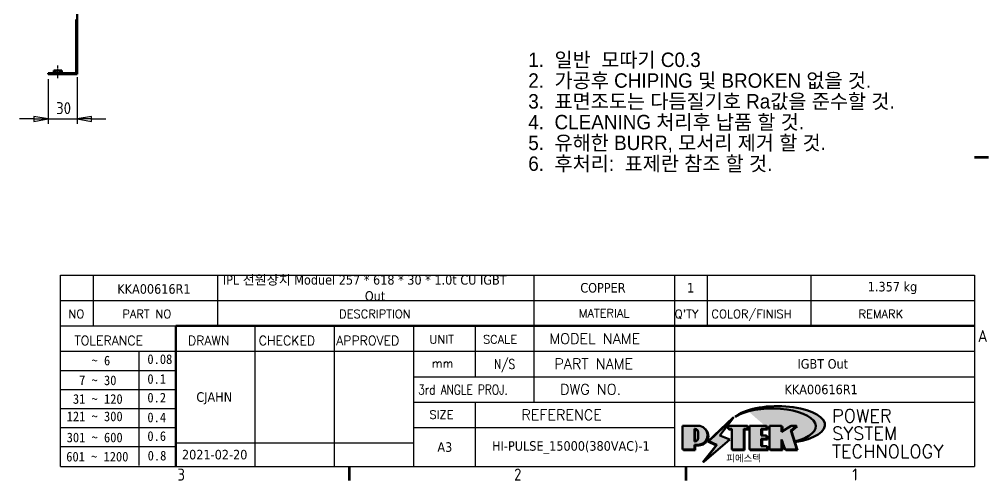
# Model space of a CAD drawing. Header units: millimetres. Extents: x 0 to 2100, y 0 to 1485.
# Drawn here: x 1057 to 2065, y 35 to 514 of the extents above; entities that cross this region are included whole.
import ezdxf
from ezdxf.enums import TextEntityAlignment as Align

# ---------------------------------------------------------------- set-up
doc = ezdxf.new("R2010")
doc.units = ezdxf.units.MM
doc.header["$LTSCALE"] = 5
doc.linetypes.add('CHAIN', pattern=[0.35429999999999995, 0.2362, -0.0295, 0.0591, -0.0295])
doc.linetypes.add('DASHED', pattern=[0.2067, 0.1654, -0.0413])
doc.layers.get('0').update_dxf_attribs({"lineweight": 25})
for name, color, linetype, lineweight in [('가려진 것(ISO)', 5, 'DASHED', 35), ('가시적인 것(ISO)', 7, 'Continuous', 50), ('가시적인 좁은 것(ISO)', 1, 'Continuous', 35), ('경계(ISO)', 7, 'Continuous', 70), ('기호(ISO)', 7, 'Continuous', 25), ('제목(ISO)', 5, 'Continuous', 50), ('중심선(ISO)', 1, 'Continuous', 25), ('치수(ISO)', 7, 'Continuous', 25), ('해치(ISO)', 1, 'Continuous', 18)]:
    doc.layers.add(name, color=color, linetype=linetype, lineweight=lineweight)
doc.styles.add('HAN_291', font='')
doc.styles.add('HAN_370', font='', dxfattribs={"width": 2})
doc.styles.add('ISO Proportional', font='arial.ttf')
doc.styles.add('ISO ProportionalPSTEK', font='isocp.shx')
doc.styles.add('RC_284', font='ROMANC.shx')
doc.styles.add('RC_287', font='ROMANC.shx')
doc.styles.add('RC_292', font='ROMANC.shx')
doc.styles.add('ROMANT_294', font='romant.shx')
doc.styles.add('텍스트 스타일333', font='ROMANC.shx', dxfattribs={"width": 0.800000011920929})
doc.styles.add('텍스트 스타일359', font='tahoma.ttf')
doc.styles.get('HAN_291').set_extended_font_data('GulimChe')
doc.styles.get('HAN_370').set_extended_font_data('GulimChe')
doc.dimstyles.new('PSTEK', dxfattribs={"dimscale": 5, "dimtxt": 2.5, "dimasz": 3, "dimexe": 1, "dimexo": 1, "dimgap": 1, "dimtad": 1, "dimrnd": 1e-08, "dimdsep": 46, "dimtxsty": 'ISO ProportionalPSTEK', "dimblk": 'Filled-1', "dimcen": 0.09, "dimdle": 10, "dimclrd": 3, "dimclre": 3, "dimclrt": 1, "dimadec": 1, "dimazin": 2, "dimtfac": 1, "dimtdec": 3, "dimtmove": 0, "dimatfit": 3, "dimfxl": 0, "dimtolj": 1, "dimlwd": -1, "dimlwe": -1, "dimarcsym": 0})

# ---------------------------------------------------------------- blocks, each defined once
blk = doc.blocks.new('경계 Default Border')
at = {"layer": '경계(ISO)'}
for p, q in [((410, 74.25000190734863), (412.9000091552734, 74.25000190734863)), ((280, 10), (280, 7.099999785423279)), ((350, 10), (350, 7.099999785423279))]:
    blk.add_line(p, q, dxfattribs=at)
at = {"layer": '경계(ISO)', "color": 1, "char_height": 2.5, "attachment_point": 7, "style": 'ISO ProportionalPSTEK'}
for s, insert in [('A', (410.6620006707217, 35.86904052447062)), ('3', (244.3071163449251, 7.076162097882479)), ('2', (314.2731162578849, 7.076162097882479)), ('1', (384.5717217553045, 7.1))]:
    blk.add_mtext(s, dxfattribs=dict(at, insert=insert))
blk = doc.blocks.new('제목 블록 PSTEK')
h = blk.add_hatch(color=1)
edge = h.paths.add_edge_path(flags=0)
edge.add_line((314.2242174273352, 19.60711530335299), (314.2242174273352, 17.00126995915134))
edge.add_line((314.2242174273352, 17.00126995915134), (314.3485873187598, 17.00126995915134))
edge.add_arc((314.3485873187598, 17.6527312952023), 0.6514613360509371, 270, 360)
edge.add_line((315.0000486548106, 17.6527312952023), (315.0000486548106, 18.95565396730211))
edge.add_arc((314.3485873187598, 18.95565396730212), 0.6514613360508712, 0, 90)
edge.add_line((314.3485873187598, 19.60711530335299), (314.2242174273352, 19.60711530335299))
edge = h.paths.add_edge_path()
edge.add_arc((314.9847713324306, 18.28938669179658), 1.969189947606664, 269.9999999999959, 450)
edge.add_line((314.9847713324306, 20.25857663940318), (311.7664314776902, 20.25857663940324))
edge.add_line((311.7664314776902, 20.25857663940324), (311.7664314776902, 15.3430047401139))
edge.add_line((311.7664314776902, 15.3430047401139), (314.2242174273352, 15.3430047401139))
edge.add_line((314.2242174273352, 15.3430047401139), (314.2242174273352, 16.32019674418991))
edge.add_line((314.2242174273352, 16.32019674418991), (314.9847713324307, 16.32019674418991))
for color, points in [(252, [(317.2195697678507, 17.0593801673321), (322.0326348870767, 21.62682475217465), (322.2781991042243, 21.94392121864296), (317.0471853425802, 16.97985676345368), (318.7512090904202, 16.1899260703855), (316.0018030350395, 12.71868385740789), (316.3356552234328, 13.00206718743325), (318.9235935156908, 16.2694494742633)]), (5, [(321.6183518841322, 17.4193704504104), (319.5281351041078, 18.24969419629727), (322.4505835294948, 22.02344462252142), (317.2195697678507, 17.0593801673321), (318.9235935156908, 16.2694494742633), (316.1741874603099, 12.79820726128571)]), (1, [(324.4839107253602, 19.60711530335299), (325.2419748254881, 19.60711530335299), (325.2419748254881, 20.25857663940324), (321.2266040451076, 20.25857663940324), (321.2266040451076, 19.60711530335299), (321.9846681452406, 19.60711530335299), (321.9846681452406, 15.3430047401139), (324.4839107253602, 15.3430047401139)]), (1, [(329.2277337269622, 20.25857663940324), (325.65654113025, 20.25857663940324), (325.65654113025, 15.3430047401139), (329.3580259941756, 15.3430047401139), (329.3580259941756, 15.9944660761648), (328.1137701654877, 15.9944660761648), (328.1137701654877, 17.56360607323003), (329.2277337269622, 17.56360607323003), (329.2277337269622, 18.25543873810179), (328.1137701654877, 18.25543873810179), (328.1137701654877, 19.60711530335299), (329.2277337269622, 19.60711530335299)]), (1, [(332.3312149849806, 20.25857663940324), (329.8592894925411, 20.25857663940324), (329.8592894925411, 15.3430047401139), (332.3312149849806, 15.3430047401139), (332.3312149849806, 17.4318630164523), (333.0701931098801, 15.3430047401139), (335.4855464857051, 15.3430047401139), (334.2514536401189, 19.30614745124769), (335.4379594596742, 20.25857663940324), (334.3071782107978, 20.25857663940324), (332.3312149849806, 18.99741471888304)]), (252, [(321.9846681452406, 19.60711530335299), (321.4042753185749, 19.60711530335299), (321.4042753185749, 19.45905590879572), (321.9846681452406, 19.45905590879572)]), (252, [(324.6615819988275, 19.45905590879572), (325.4196460989604, 19.45905590879572), (325.4196460989604, 20.11051724484596), (325.2419748254881, 20.11051724484596), (325.2419748254881, 19.60711530335299), (324.4839107253602, 19.60711530335299), (324.4839107253602, 15.3430047401139), (322.1623394187076, 15.3430047401139), (322.1623394187076, 15.19494534555726), (324.6615819988275, 15.19494534555726)]), (252, [(328.2914414389548, 19.45905590879572), (329.4054050004294, 19.45905590879572), (329.4054050004294, 20.11051724484596), (329.2277337269622, 20.11051724484596), (329.2277337269622, 19.60711530335299), (328.1137701654877, 19.60711530335299), (328.1137701654877, 18.25543873810179), (328.2914414389548, 18.25543873810179)]), (252, [(332.5088862584528, 20.1105172448466), (332.3312149849806, 20.1105172448466), (332.3312149849806, 18.99741471888368), (332.5088862584528, 19.11081371413894)]), (252, [(335.6156307331414, 20.11051724484596), (335.2535118015555, 20.11051724484596), (334.2514536401189, 19.30614745124769), (335.4855464857051, 15.3430047401139), (333.1954852176545, 15.3430047401139), (333.2478643833523, 15.19494534555726), (335.6632177591723, 15.19494534555726), (334.4291249135862, 19.15808805669106)]), (252, [(328.2914414389548, 17.41554667867274), (329.4054050004294, 17.41554667867274), (329.4054050004294, 18.10737934354514), (329.2277337269622, 18.10737934354514), (329.2277337269622, 17.56360607323003), (328.1137701654877, 17.56360607323003), (328.1137701654877, 15.9944660761648), (328.2914414389548, 15.9944660761648)]), (252, [(332.5088862584528, 16.92964231796647), (332.3312149849806, 17.43186301645164), (332.3312149849806, 15.3430047401139), (330.0369607660135, 15.3430047401139), (330.0369607660135, 15.19494534555726), (332.5088862584528, 15.19494534555726)]), (252, [(329.5356972676428, 15.8464066816075), (329.3580259941756, 15.8464066816075), (329.3580259941756, 15.3430047401139), (325.8342124037171, 15.3430047401139), (325.8342124037171, 15.19494534555726), (329.5356972676428, 15.19494534555726)])]:
    blk.add_hatch(color=color).paths.add_polyline_path(points)
h = blk.add_hatch(color=252)
edge = h.paths.add_edge_path()
edge.add_arc((314.9847713324309, 18.28938669179657), 1.969189947606666, 270, 406.8278729790604)
edge.add_arc((315.1624426058984, 18.1413272972396), 1.969189947606962, -90, 53.560984836317004, ccw=False)
edge.add_line((315.1624426058984, 16.17213734963263), (314.4018887008024, 16.17213734963263))
edge.add_line((314.4018887008024, 16.17213734963263), (314.4018887008024, 15.19494534555726))
edge.add_line((314.4018887008024, 15.19494534555726), (311.9441027511573, 15.19494534555726))
edge.add_line((311.9441027511573, 15.19494534555726), (311.9441027511573, 15.3430047401139))
edge.add_line((311.9441027511573, 15.3430047401139), (314.2242174273352, 15.3430047401139))
edge.add_line((314.2242174273352, 15.3430047401139), (314.2242174273352, 16.32019674418991))
edge.add_line((314.2242174273352, 16.32019674418991), (314.9847713324309, 16.32019674418991))
h = blk.add_hatch(color=252)
edge = h.paths.add_edge_path()
edge.add_line((314.4018887008024, 19.45905590879572), (314.5262585922315, 19.45905590879572))
edge.add_arc((314.5262585922314, 18.80759457274939), 0.6514613360463194, 60.4189348879147, 90.00000000000318, ccw=False)
edge.add_arc((314.3485873187602, 18.95565396730057), 0.6514613360524251, 39.96992292766206, 90.00000000009999)
edge.add_line((314.3485873187591, 19.60711530335307), (314.2242174273352, 19.60711530335298))
edge.add_line((314.2242174273352, 19.60711530335299), (314.2242174273352, 17.00126995915134))
edge.add_line((314.2242174273352, 17.00126995915134), (314.3485873187591, 17.00126995915134))
edge.add_arc((314.3485873187568, 17.652731295233), 0.6514613360816299, 270.0000000002, 274.6930825552478)
edge.add_line((314.4018887008024, 17.0034541317032), (314.4018887008024, 19.45905590879572))
at = {"layer": '해치(ISO)'}
h = blk.add_hatch(color=140, dxfattribs=at)
edge = h.paths.add_edge_path()
edge.add_ellipse((330.3660919371412, 20.15576403068321), major_axis=(9.100907360794343, 0), ratio=0.4069904968023172, start_angle=301.3098473703837, end_angle=507.7436900681698)
edge.add_ellipse((331.5340919371412, 20.4634168429492), major_axis=(-9.82350664112931, 0), ratio=0.3942600559756514, start_angle=111.51207141178469, end_angle=334.47025347086895, ccw=False)
edge.add_line((335.1363447531188, 16.8601935978785), (335.0955236905705, 16.99119398620872))
at = {"color": 180}
for p, q in [((182.475792979055, 11.79100474011392), (182.4757929790549, 51.56524660363496)), ((182.4757929790549, 51.56524660363496), (372.4757929537551, 51.56524660363496)), ((189.2651435055721, 51.56524660363496), (189.2651435055722, 41.00524660363494)), ((215.2152739891528, 41.00524660363494), (215.2152739891528, 51.56524660363496)), ((280.8758854511282, 51.56524660363496), (280.8758854511282, 41.00524660363494)), ((310.0881549537552, 51.56524660363496), (310.0881549537553, 41.00524660363494)), ((316.9044520275131, 51.56524660363496), (316.9044520275127, 41.00524660363494)), ((338.4566026226726, 51.56524660363496), (338.4566026226727, 41.00524660363494)), ((372.4757929537551, 51.56524660363496), (372.4757929537551, 11.79100474011389)), ((182.475792979055, 46.2852466036349), (372.4757929537551, 46.28524660363492)), ((182.475792979055, 41.00524660363493), (206.451475290024, 41.00524660363493)), ((222.9401812389276, 11.79100474011392), (222.9401812389276, 41.00524660363494)), ((239.4288871878316, 11.79100474011392), (239.4288871878316, 41.00524660363494)), ((255.9175931367356, 11.79100474011392), (255.9175931367356, 41.00524660363494)), ((268.6918866058747, 41.00524660363494), (268.6918866058747, 30.44524660363498)), ((280.8758854511282, 41.00524660363494), (280.8758854511282, 25.16524660363502)), ((310.088154953755, 41.00524660363494), (310.088154953755, 11.79100474011392)), ((182.475792979055, 35.72524660363497), (206.451475290024, 35.72524660363497)), ((198.8621818849491, 12.02524660363491), (198.8621818849491, 35.72524660363497)), ((206.451475290024, 35.72524660363497), (372.4757929537551, 35.72524660363497)), ((182.475792979055, 31.77524660363492), (206.451475290024, 31.77524660363492)), ((255.917593136736, 30.44524660363498), (372.4757929537552, 30.44524660363501)), ((182.475792979055, 27.82524660363487), (206.451475290024, 27.82524660363487)), ((255.9175931367359, 25.16524660363502), (372.4757929537552, 25.165246603635)), ((268.6918866058744, 25.16524660363502), (268.6918866058744, 11.79100474011392)), ((182.475792979055, 23.87524660363505), (206.451475290024, 23.87524660363505)), ((182.475792979055, 19.92524660363478), (206.451475290024, 19.92524660363478)), ((255.9175931367359, 19.88524660363481), (310.0881549537553, 19.88524660363481)), ((206.451475290024, 16.74100474011396), (255.9175931367359, 16.74100474011396)), ((182.475792979055, 15.97524660363496), (206.451475290024, 15.97524660363496)), ((182.475792979055, 11.79100474011392), (372.4757929537551, 11.79100474011389))]:
    blk.add_line(p, q, dxfattribs=at)
at = {"color": 7, "linetype": 'Continuous', "lineweight": 25}
blk.add_line((182.4771903250938, 46.27967054998719), (231.7273669611342, 46.27967054998717), dxfattribs=at)
at = {"color": 7, "lineweight": 50}
for p, q in [((206.4514752900237, 11.79100474011392), (206.4514752900237, 41.00524660363494)), ((206.451475290024, 41.00524660363494), (372.4757929537551, 41.00524660363496))]:
    blk.add_line(p, q, dxfattribs=at)
at = {"color": 7}
for p, q in [((311.7664314776902, 20.25900474011391), (311.7664314776902, 15.34300474011391)), ((314.9847713324309, 20.25857663940324), (311.7664314776902, 20.25857663940324)), ((314.9847713324309, 20.25857663940324), (311.7664314776902, 20.25857663940324)), ((311.7664314776902, 20.25857663940324), (311.7664314776902, 15.3430047401139)), ((322.2781991042243, 21.94392121864296), (317.0471853425802, 16.97985676345368)), ((322.4505835294948, 22.02344462252142), (317.2195697678507, 17.0593801673321)), ((317.2195697678507, 17.0593801673321), (322.0326348870767, 21.62682475217465)), ((319.5281351041078, 18.24969419629727), (322.4505835294948, 22.02344462252142)), ((325.2419748254881, 20.25857663940324), (321.2266040451076, 20.25857663940324)), ((321.2266040451076, 20.25857663940324), (321.2266040451076, 19.60711530335299)), ((325.2419748254881, 20.25857663940324), (321.2266040451076, 20.25857663940324)), ((321.2266040451076, 20.25857663940324), (321.2266040451076, 19.60711530335299)), ((322.0326348870767, 21.62682475217465), (322.2781991042243, 21.94392121864296)), ((325.2419748254881, 19.60711530335299), (325.2419748254881, 20.25857663940324)), ((325.2419748254881, 19.60711530335299), (325.2419748254881, 20.25857663940324)), ((329.2277337269622, 20.25857663940324), (325.65654113025, 20.25857663940324)), ((325.65654113025, 20.25857663940324), (325.65654113025, 15.3430047401139)), ((325.65654113025, 20.25857663940324), (325.65654113025, 15.3430047401139)), ((329.2277337269622, 20.25857663940324), (325.65654113025, 20.25857663940324)), ((329.2277337269622, 19.60711530335299), (329.2277337269622, 20.25857663940324)), ((329.2277337269622, 19.60711530335299), (329.2277337269622, 20.25857663940324)), ((332.3312149849806, 20.25857663940324), (329.8592894925411, 20.25857663940324)), ((329.8592894925411, 20.25857663940324), (329.8592894925411, 15.3430047401139)), ((329.8592894925411, 20.25857663940324), (329.8592894925411, 15.3430047401139)), ((332.3312149849806, 20.25857663940324), (329.8592894925411, 20.25857663940324)), ((334.3071782107978, 20.25857663940324), (332.3312149849806, 18.99741471888304)), ((332.3312149849806, 18.99741471888304), (332.3312149849806, 20.25857663940324)), ((334.3071782107978, 20.25857663940324), (332.3312149849806, 18.99741471888304)), ((332.3312149849806, 18.99741471888304), (332.3312149849806, 20.25857663940324)), ((334.2514536401189, 19.30614745124769), (335.4379594596742, 20.25857663940324)), ((334.2514536401189, 19.30614745124769), (335.4379594596742, 20.25857663940324)), ((335.4379594596742, 20.25857663940324), (334.3071782107978, 20.25857663940324)), ((335.4379594596742, 20.25857663940324), (334.3071782107978, 20.25857663940324)), ((314.2242174273352, 17.00126995915134), (314.2242174273352, 19.60711530335299)), ((314.2242174273352, 19.60711530335299), (314.3485873187591, 19.60711530335299)), ((314.3485873187591, 19.60711530335299), (314.2242174273352, 19.60711530335299)), ((314.2242174273352, 19.60711530335299), (314.2242174273352, 17.00126995915134)), ((314.2242174273352, 17.00126995915134), (314.2242174273352, 19.60711530335299)), ((314.2242174273352, 19.60711530335299), (314.3485873187591, 19.60711530335299)), ((314.4018887008024, 19.45905590879572), (314.5262585922314, 19.45905590879572)), ((314.4018887008024, 17.0034541317032), (314.4018887008024, 19.45905590879572)), ((315.0000486548106, 18.95565396730275), (315.0000486548106, 17.65273129520161)), ((315.0000486548106, 18.95565396730275), (315.0000486548106, 17.65273129520161)), ((321.6183518841322, 17.4193704504104), (319.5281351041078, 18.24969419629727)), ((321.2266040451076, 19.60711530335299), (321.9846681452406, 19.60711530335299)), ((321.2266040451076, 19.60711530335299), (321.9846681452406, 19.60711530335299)), ((321.4042753185749, 19.60711530335299), (321.4042753185749, 19.45905590879572)), ((321.9846681452406, 19.60711530335299), (321.4042753185749, 19.60711530335299)), ((321.4042753185749, 19.45905590879572), (321.9846681452406, 19.45905590879572)), ((321.9846681452406, 19.60711530335299), (321.9846681452406, 15.3430047401139)), ((321.9846681452406, 19.45905590879572), (321.9846681452406, 19.60711530335299)), ((321.9846681452406, 19.60711530335299), (321.9846681452406, 15.3430047401139)), ((324.4839107253602, 19.60711530335299), (325.2419748254881, 19.60711530335299)), ((324.4839107253602, 15.3430047401139), (324.4839107253602, 19.60711530335299)), ((325.2419748254881, 19.60711530335299), (324.4839107253602, 19.60711530335299)), ((324.4839107253602, 19.60711530335299), (324.4839107253602, 15.3430047401139)), ((324.4839107253602, 19.60711530335299), (325.2419748254881, 19.60711530335299)), ((324.4839107253602, 15.3430047401139), (324.4839107253602, 19.60711530335299)), ((324.6615819988275, 19.45905590879572), (325.4196460989604, 19.45905590879572)), ((324.6615819988275, 15.19494534555726), (324.6615819988275, 19.45905590879572)), ((325.4196460989604, 20.11051724484596), (325.2419748254881, 20.11051724484596)), ((325.2419748254881, 20.11051724484596), (325.2419748254881, 19.60711530335299)), ((325.4196460989604, 19.45905590879572), (325.4196460989604, 20.11051724484596)), ((328.1137701654877, 18.25543873810179), (328.1137701654877, 19.60711530335299)), ((328.1137701654877, 19.60711530335299), (329.2277337269622, 19.60711530335299)), ((329.2277337269622, 19.60711530335299), (328.1137701654877, 19.60711530335299)), ((328.1137701654877, 19.60711530335299), (328.1137701654877, 18.25543873810179)), ((328.1137701654877, 18.25543873810179), (328.1137701654877, 19.60711530335299)), ((328.1137701654877, 19.60711530335299), (329.2277337269622, 19.60711530335299)), ((329.2277337269622, 18.25543873810179), (328.1137701654877, 18.25543873810179)), ((328.1137701654877, 18.25543873810179), (328.2914414389548, 18.25543873810179)), ((329.2277337269622, 18.25543873810179), (328.1137701654877, 18.25543873810179)), ((328.2914414389548, 18.25543873810179), (328.2914414389548, 19.45905590879572)), ((328.2914414389548, 19.45905590879572), (329.4054050004294, 19.45905590879572)), ((329.4054050004294, 20.11051724484596), (329.2277337269622, 20.11051724484596)), ((329.2277337269622, 20.11051724484596), (329.2277337269622, 19.60711530335299)), ((329.2277337269622, 17.56360607323003), (329.2277337269622, 18.25543873810179)), ((329.2277337269622, 17.56360607323003), (329.2277337269622, 18.25543873810179)), ((329.4054050004294, 19.45905590879572), (329.4054050004294, 20.11051724484596)), ((332.5088862584528, 20.1105172448466), (332.3312149849806, 20.1105172448466)), ((332.3312149849806, 20.1105172448466), (332.3312149849806, 18.99741471888368)), ((332.3312149849806, 18.99741471888368), (332.5088862584528, 19.11081371413894)), ((332.5088862584528, 19.11081371413894), (332.5088862584528, 20.1105172448466)), ((335.2535118015555, 20.11051724484596), (334.2514536401189, 19.30614745124769)), ((335.4855464857051, 15.3430047401139), (334.2514536401189, 19.30614745124769)), ((334.2514536401189, 19.30614745124769), (335.4855464857051, 15.3430047401139)), ((335.4855464857051, 15.3430047401139), (334.2514536401189, 19.30614745124769)), ((334.4291249135862, 19.15808805669104), (335.6156307331414, 20.11051724484596)), ((335.6632177591723, 15.19494534555726), (334.4291249135862, 19.15808805669104)), ((335.6156307331414, 20.11051724484596), (335.2535118015555, 20.11051724484596)), ((314.3485873187591, 17.00126995915134), (314.2242174273352, 17.00126995915134)), ((314.2242174273352, 17.00126995915134), (314.3485873187591, 17.00126995915134)), ((314.3485873187591, 17.00126995915134), (314.2242174273352, 17.00126995915134)), ((314.2242174273352, 16.32019674418991), (314.9847713324309, 16.32019674418991)), ((314.2242174273352, 15.3430047401139), (314.2242174273352, 16.32019674418991)), ((314.9847713324309, 16.32019674418991), (314.2242174273352, 16.32019674418991)), ((314.2242174273352, 16.32019674418991), (314.2242174273352, 15.3430047401139)), ((314.2242174273352, 16.32019674418991), (314.9847713324309, 16.32019674418991)), ((314.2242174273352, 15.3430047401139), (314.2242174273352, 16.32019674418991)), ((314.4018887008024, 16.17213734963263), (315.162442605898, 16.17213734963263)), ((314.4018887008024, 15.19494534555726), (314.4018887008024, 16.17213734963263)), ((318.7512090904202, 16.1899260703855), (316.0018030350395, 12.71868385740789)), ((316.1741874603099, 12.79820726128571), (321.6183518841322, 17.4193704504104)), ((318.9235935156908, 16.2694494742633), (316.1741874603099, 12.79820726128571)), ((316.3356552234328, 13.00206718743325), (318.9235935156908, 16.2694494742633)), ((317.0471853425802, 16.97985676345368), (318.7512090904202, 16.1899260703855)), ((318.9235935156908, 16.2694494742633), (317.2195697678507, 17.0593801673321)), ((317.2195697678507, 17.0593801673321), (318.9235935156908, 16.2694494742633)), ((328.1137701654877, 17.56360607323003), (329.2277337269622, 17.56360607323003)), ((328.1137701654877, 15.9944660761648), (328.1137701654877, 17.56360607323003)), ((329.2277337269622, 17.56360607323003), (328.1137701654877, 17.56360607323003)), ((328.1137701654877, 17.56360607323003), (328.1137701654877, 15.9944660761648)), ((328.1137701654877, 17.56360607323003), (329.2277337269622, 17.56360607323003)), ((328.1137701654877, 15.9944660761648), (328.1137701654877, 17.56360607323003)), ((328.2914414389548, 15.9944660761648), (328.2914414389548, 17.41554667867274)), ((328.2914414389548, 17.41554667867274), (329.4054050004294, 17.41554667867274)), ((329.4054050004294, 18.10737934354514), (329.2277337269622, 18.10737934354514)), ((329.2277337269622, 18.10737934354514), (329.2277337269622, 17.56360607323003)), ((329.4054050004294, 17.41554667867274), (329.4054050004294, 18.10737934354514)), ((332.3312149849806, 17.4318630164523), (333.0701931098801, 15.3430047401139)), ((332.3312149849806, 15.3430047401139), (332.3312149849806, 17.4318630164523)), ((332.5088862584528, 16.92964231796647), (332.3312149849806, 17.43186301645164)), ((332.3312149849806, 17.43186301645164), (332.3312149849806, 15.3430047401139)), ((332.3312149849806, 17.4318630164523), (333.0701931098801, 15.3430047401139)), ((332.3312149849806, 15.3430047401139), (332.3312149849806, 17.4318630164523)), ((332.5088862584528, 15.19494534555726), (332.5088862584528, 16.92964231796647)), ((345.0447381189468, 17.50375595811051), (344.9867755289346, 17.689895936919)), ((311.7664314776902, 15.3430047401139), (314.2242174273352, 15.3430047401139)), ((311.7664314776902, 15.3430047401139), (314.2242174273352, 15.3430047401139)), ((314.2242174273352, 15.3430047401139), (311.9441027511573, 15.3430047401139)), ((311.9441027511573, 15.3430047401139), (311.9441027511573, 15.19494534555726)), ((311.9441027511573, 15.19494534555726), (314.4018887008024, 15.19494534555726)), ((321.9846681452406, 15.3430047401139), (324.4839107253602, 15.3430047401139)), ((321.9846681452406, 15.3430047401139), (324.4839107253602, 15.3430047401139)), ((324.4839107253602, 15.3430047401139), (322.1623394187076, 15.3430047401139)), ((322.1623394187076, 15.3430047401139), (322.1623394187076, 15.19494534555726)), ((322.1623394187076, 15.19494534555726), (324.6615819988275, 15.19494534555726)), ((325.65654113025, 15.3430047401139), (329.3580259941756, 15.3430047401139)), ((325.65654113025, 15.3430047401139), (329.3580259941756, 15.3430047401139)), ((329.3580259941756, 15.3430047401139), (325.8342124037171, 15.3430047401139)), ((325.8342124037171, 15.3430047401139), (325.8342124037171, 15.19494534555726)), ((325.8342124037171, 15.19494534555726), (329.5356972676428, 15.19494534555726)), ((329.3580259941756, 15.9944660761648), (328.1137701654877, 15.9944660761648)), ((328.1137701654877, 15.9944660761648), (328.2914414389548, 15.9944660761648)), ((329.3580259941756, 15.9944660761648), (328.1137701654877, 15.9944660761648)), ((329.3580259941756, 15.3430047401139), (329.3580259941756, 15.9944660761648)), ((329.3580259941756, 15.3430047401139), (329.3580259941756, 15.9944660761648)), ((329.5356972676428, 15.8464066816075), (329.3580259941756, 15.8464066816075)), ((329.3580259941756, 15.8464066816075), (329.3580259941756, 15.3430047401139)), ((329.5356972676428, 15.19494534555726), (329.5356972676428, 15.8464066816075)), ((329.8592894925411, 15.3430047401139), (332.3312149849806, 15.3430047401139)), ((329.8592894925411, 15.3430047401139), (332.3312149849806, 15.3430047401139)), ((332.3312149849806, 15.3430047401139), (330.0369607660135, 15.3430047401139)), ((330.0369607660135, 15.3430047401139), (330.0369607660135, 15.19494534555726)), ((330.0369607660135, 15.19494534555726), (332.5088862584528, 15.19494534555726)), ((333.0701931098801, 15.3430047401139), (335.4855464857051, 15.3430047401139)), ((333.0701931098801, 15.3430047401139), (335.4855464857051, 15.3430047401139)), ((335.4855464857051, 15.3430047401139), (333.1954852176545, 15.3430047401139)), ((333.1954852176545, 15.3430047401139), (333.2478643833523, 15.19494534555726)), ((333.2478643833523, 15.19494534555726), (335.6632177591723, 15.19494534555726)), ((316.0018030350395, 12.71868385740789), (316.3356552234328, 13.00206718743325))]:
    blk.add_line(p, q, dxfattribs=at)
at = {"color": 1}
for p, q in [((314.9847713324309, 20.25857663940324), (311.7664314776902, 20.25857663940324)), ((311.7664314776902, 20.25857663940324), (311.7664314776902, 15.3430047401139)), ((325.2419748254881, 20.25857663940324), (321.2266040451076, 20.25857663940324)), ((321.2266040451076, 20.25857663940324), (321.2266040451076, 19.60711530335299)), ((325.2419748254881, 19.60711530335299), (325.2419748254881, 20.25857663940324)), ((329.2277337269622, 20.25857663940324), (325.65654113025, 20.25857663940324)), ((325.65654113025, 20.25857663940324), (325.65654113025, 15.3430047401139)), ((329.2277337269622, 19.60711530335299), (329.2277337269622, 20.25857663940324)), ((332.3312149849806, 20.25857663940324), (329.8592894925411, 20.25857663940324)), ((329.8592894925411, 20.25857663940324), (329.8592894925411, 15.3430047401139)), ((334.3071782107978, 20.25857663940324), (332.3312149849806, 18.99741471888304)), ((332.3312149849806, 18.99741471888304), (332.3312149849806, 20.25857663940324)), ((334.2514536401189, 19.30614745124769), (335.4379594596742, 20.25857663940324)), ((335.4379594596742, 20.25857663940324), (334.3071782107978, 20.25857663940324)), ((314.2242174273352, 17.00126995915134), (314.2242174273352, 19.60711530335299)), ((314.2242174273352, 19.60711530335299), (314.3485873187591, 19.60711530335299)), ((315.0000486548106, 18.95565396730275), (315.0000486548106, 17.65273129520161)), ((321.2266040451076, 19.60711530335299), (321.9846681452406, 19.60711530335299)), ((321.9846681452406, 19.60711530335299), (321.9846681452406, 15.3430047401139)), ((324.4839107253602, 19.60711530335299), (325.2419748254881, 19.60711530335299)), ((324.4839107253602, 15.3430047401139), (324.4839107253602, 19.60711530335299)), ((328.1137701654877, 18.25543873810179), (328.1137701654877, 19.60711530335299)), ((328.1137701654877, 19.60711530335299), (329.2277337269622, 19.60711530335299)), ((329.2277337269622, 18.25543873810179), (328.1137701654877, 18.25543873810179)), ((329.2277337269622, 17.56360607323003), (329.2277337269622, 18.25543873810179)), ((335.4855464857051, 15.3430047401139), (334.2514536401189, 19.30614745124769)), ((314.3485873187591, 17.00126995915134), (314.2242174273352, 17.00126995915134)), ((314.2242174273352, 16.32019674418991), (314.9847713324309, 16.32019674418991)), ((314.2242174273352, 15.3430047401139), (314.2242174273352, 16.32019674418991)), ((328.1137701654877, 17.56360607323003), (329.2277337269622, 17.56360607323003)), ((328.1137701654877, 15.9944660761648), (328.1137701654877, 17.56360607323003)), ((332.3312149849806, 17.4318630164523), (333.0701931098801, 15.3430047401139)), ((332.3312149849806, 15.3430047401139), (332.3312149849806, 17.4318630164523)), ((311.7664314776902, 15.3430047401139), (314.2242174273352, 15.3430047401139)), ((321.9846681452406, 15.3430047401139), (324.4839107253602, 15.3430047401139)), ((325.65654113025, 15.3430047401139), (329.3580259941756, 15.3430047401139)), ((329.3580259941756, 15.9944660761648), (328.1137701654877, 15.9944660761648)), ((329.3580259941756, 15.3430047401139), (329.3580259941756, 15.9944660761648)), ((329.8592894925411, 15.3430047401139), (332.3312149849806, 15.3430047401139)), ((333.0701931098801, 15.3430047401139), (335.4855464857051, 15.3430047401139))]:
    blk.add_line(p, q, dxfattribs=at)
at = {"color": 5}
for p, q in [((322.4505835294948, 22.02344462252142), (317.2195697678507, 17.0593801673321)), ((319.5281351041078, 18.24969419629727), (322.4505835294948, 22.02344462252142)), ((321.6183518841322, 17.4193704504104), (319.5281351041078, 18.24969419629727)), ((316.1741874603099, 12.79820726128571), (321.6183518841322, 17.4193704504104)), ((318.9235935156908, 16.2694494742633), (316.1741874603099, 12.79820726128571)), ((317.2195697678507, 17.0593801673321), (318.9235935156908, 16.2694494742633))]:
    blk.add_line(p, q, dxfattribs=at)
at = {"color": 7}
for centre, radius, start, end in [((314.9847713324309, 18.28938669179658), 1.969189947606665, 270, 90), ((314.9847713324309, 18.28938669179658), 1.969189947606665, 270, 90), ((314.3485873187598, 18.95565396730211), 0.6514613360508712, 0, 90), ((314.3485873187602, 18.95565396730057), 0.6514613360524251, 39.96992292766117, 90), ((314.3485873187598, 18.95565396730212), 0.6514613360508712, 0, 90), ((314.5262585922314, 18.80759457274939), 0.6514613360463193, 60.41893488791137, 90), ((314.9847713324307, 18.2893866917965), 1.969189947606594, 270, 46.82787297909833), ((315.1624426058984, 18.1413272972396), 1.969189947606961, 270, 53.56098483636067), ((314.3485873187597, 17.65273129520228), 0.6514613360509381, 270, 0), ((314.3485873187598, 17.6527312952023), 0.6514613360509381, 270, 0), ((314.3485873187568, 17.652731295233), 0.6514613360816299, 270, 274.6930825552478)]:
    blk.add_arc(centre, radius, start, end, dxfattribs=at)
at = {"color": 1}
for centre, radius, start, end in [((314.9847713324309, 18.28938669179657), 1.969189947606665, 270, 90), ((314.3485873187598, 18.95565396730211), 0.6514613360508712, 0, 90), ((314.3485873187598, 17.6527312952023), 0.6514613360509381, 270, 0)]:
    blk.add_arc(centre, radius, start, end, dxfattribs=at)
at = {"layer": '제목(ISO)'}
for p, q in [((314.9847713324306, 20.25857663940324), (311.7664314776902, 20.25857663940324)), ((311.7664314776902, 20.25857663940324), (311.7664314776902, 15.3430047401139)), ((322.2781991042243, 21.94392121864296), (317.0471853425802, 16.97985676345368)), ((322.4505835294948, 22.02344462252142), (317.2195697678507, 17.0593801673321)), ((317.2195697678507, 17.0593801673321), (322.0326348870767, 21.62682475217465)), ((319.5281351041078, 18.24969419629727), (322.4505835294948, 22.02344462252142)), ((325.2419748254881, 20.25857663940324), (321.2266040451076, 20.25857663940324)), ((321.2266040451076, 20.25857663940324), (321.2266040451076, 19.60711530335299)), ((322.0326348870767, 21.62682475217465), (322.2781991042243, 21.94392121864296)), ((325.2419748254881, 19.60711530335299), (325.2419748254881, 20.25857663940324)), ((329.2277337269622, 20.25857663940324), (325.65654113025, 20.25857663940324)), ((325.65654113025, 20.25857663940324), (325.65654113025, 15.3430047401139)), ((329.2277337269622, 19.60711530335299), (329.2277337269622, 20.25857663940324)), ((332.3312149849806, 20.25857663940324), (329.8592894925411, 20.25857663940324)), ((329.8592894925411, 20.25857663940324), (329.8592894925411, 15.3430047401139)), ((334.3071782107978, 20.25857663940324), (332.3312149849806, 18.99741471888304)), ((332.3312149849806, 18.99741471888304), (332.3312149849806, 20.25857663940324)), ((334.2514536401189, 19.30614745124769), (335.4379594596742, 20.25857663940324)), ((335.4379594596742, 20.25857663940324), (334.3071782107978, 20.25857663940324)), ((314.2242174273352, 17.00126995915134), (314.2242174273352, 19.60711530335299)), ((314.2242174273352, 19.60711530335299), (314.3485873187598, 19.60711530335299)), ((314.3485873187591, 19.60711530335299), (314.2242174273352, 19.60711530335299)), ((314.2242174273352, 19.60711530335299), (314.2242174273352, 17.00126995915134)), ((314.4018887008024, 19.45905590879572), (314.5262585922314, 19.45905590879572)), ((314.4018887008024, 17.0034541317032), (314.4018887008024, 19.45905590879572)), ((315.0000486548106, 18.95565396730211), (315.0000486548106, 17.6527312952023)), ((321.6183518841322, 17.4193704504104), (319.5281351041078, 18.24969419629727)), ((321.2266040451076, 19.60711530335299), (321.9846681452406, 19.60711530335299)), ((321.9846681452406, 19.60711530335299), (321.4042753185749, 19.60711530335299)), ((321.4042753185749, 19.60711530335299), (321.4042753185749, 19.45905590879572)), ((321.4042753185749, 19.45905590879572), (321.9846681452406, 19.45905590879572)), ((321.9846681452406, 19.60711530335299), (321.9846681452406, 15.3430047401139)), ((321.9846681452406, 19.45905590879572), (321.9846681452406, 19.60711530335299)), ((324.4839107253602, 19.60711530335299), (325.2419748254881, 19.60711530335299)), ((324.4839107253602, 15.3430047401139), (324.4839107253602, 19.60711530335299)), ((325.2419748254881, 19.60711530335299), (324.4839107253602, 19.60711530335299)), ((324.4839107253602, 19.60711530335299), (324.4839107253602, 15.3430047401139)), ((324.6615819988275, 19.45905590879572), (325.4196460989604, 19.45905590879572)), ((324.6615819988275, 15.19494534555726), (324.6615819988275, 19.45905590879572)), ((325.4196460989604, 20.11051724484596), (325.2419748254881, 20.11051724484596)), ((325.2419748254881, 20.11051724484596), (325.2419748254881, 19.60711530335299)), ((325.4196460989604, 19.45905590879572), (325.4196460989604, 20.11051724484596)), ((328.1137701654877, 18.25543873810179), (328.1137701654877, 19.60711530335299)), ((328.1137701654877, 19.60711530335299), (329.2277337269622, 19.60711530335299)), ((329.2277337269622, 19.60711530335299), (328.1137701654877, 19.60711530335299)), ((328.1137701654877, 19.60711530335299), (328.1137701654877, 18.25543873810179)), ((329.2277337269622, 18.25543873810179), (328.1137701654877, 18.25543873810179)), ((328.1137701654877, 18.25543873810179), (328.2914414389548, 18.25543873810179)), ((328.2914414389548, 19.45905590879572), (329.4054050004294, 19.45905590879572)), ((328.2914414389548, 18.25543873810179), (328.2914414389548, 19.45905590879572)), ((329.4054050004294, 20.11051724484596), (329.2277337269622, 20.11051724484596)), ((329.2277337269622, 20.11051724484596), (329.2277337269622, 19.60711530335299)), ((329.2277337269622, 17.56360607323003), (329.2277337269622, 18.25543873810179)), ((329.4054050004294, 19.45905590879572), (329.4054050004294, 20.11051724484596)), ((332.5088862584528, 20.1105172448466), (332.3312149849806, 20.1105172448466)), ((332.3312149849806, 20.1105172448466), (332.3312149849806, 18.99741471888368)), ((332.3312149849806, 18.99741471888368), (332.5088862584528, 19.11081371413894)), ((332.5088862584528, 19.11081371413894), (332.5088862584528, 20.1105172448466)), ((335.2535118015555, 20.11051724484596), (334.2514536401189, 19.30614745124769)), ((335.4855464857051, 15.3430047401139), (334.2514536401189, 19.30614745124769)), ((334.2514536401189, 19.30614745124769), (335.4855464857051, 15.3430047401139)), ((334.4291249135862, 19.15808805669106), (335.6156307331414, 20.11051724484596)), ((335.6632177591723, 15.19494534555726), (334.4291249135862, 19.15808805669106)), ((335.6156307331414, 20.11051724484596), (335.2535118015555, 20.11051724484596)), ((314.3485873187598, 17.00126995915134), (314.2242174273352, 17.00126995915134)), ((314.2242174273352, 17.00126995915134), (314.3485873187591, 17.00126995915134)), ((314.2242174273352, 15.3430047401139), (314.2242174273352, 16.32019674418991)), ((314.2242174273352, 16.32019674418991), (314.9847713324307, 16.32019674418991)), ((314.9847713324309, 16.32019674418991), (314.2242174273352, 16.32019674418991)), ((314.2242174273352, 16.32019674418991), (314.2242174273352, 15.3430047401139)), ((314.4018887008024, 15.19494534555726), (314.4018887008024, 16.17213734963263)), ((314.4018887008024, 16.17213734963263), (315.1624426058984, 16.17213734963263)), ((318.7512090904202, 16.1899260703855), (316.0018030350395, 12.71868385740789)), ((316.1741874603099, 12.79820726128571), (321.6183518841322, 17.4193704504104)), ((318.9235935156908, 16.2694494742633), (316.1741874603099, 12.79820726128571)), ((316.3356552234328, 13.00206718743325), (318.9235935156908, 16.2694494742633)), ((317.0471853425802, 16.97985676345368), (318.7512090904202, 16.1899260703855)), ((317.2195697678507, 17.0593801673321), (318.9235935156908, 16.2694494742633)), ((318.9235935156908, 16.2694494742633), (317.2195697678507, 17.0593801673321)), ((328.1137701654877, 15.9944660761648), (328.1137701654877, 17.56360607323003)), ((328.1137701654877, 17.56360607323003), (329.2277337269622, 17.56360607323003)), ((329.2277337269622, 17.56360607323003), (328.1137701654877, 17.56360607323003)), ((328.1137701654877, 17.56360607323003), (328.1137701654877, 15.9944660761648)), ((328.2914414389548, 17.41554667867274), (329.4054050004294, 17.41554667867274)), ((328.2914414389548, 15.9944660761648), (328.2914414389548, 17.41554667867274)), ((329.4054050004294, 18.10737934354514), (329.2277337269622, 18.10737934354514)), ((329.2277337269622, 18.10737934354514), (329.2277337269622, 17.56360607323003)), ((329.4054050004294, 17.41554667867274), (329.4054050004294, 18.10737934354514)), ((332.3312149849806, 15.3430047401139), (332.3312149849806, 17.4318630164523)), ((332.3312149849806, 17.4318630164523), (333.0701931098801, 15.3430047401139)), ((332.5088862584528, 16.92964231796647), (332.3312149849806, 17.43186301645164)), ((332.3312149849806, 17.43186301645164), (332.3312149849806, 15.3430047401139)), ((332.5088862584528, 15.19494534555726), (332.5088862584528, 16.92964231796647)), ((311.7664314776902, 15.3430047401139), (314.2242174273352, 15.3430047401139)), ((314.2242174273352, 15.3430047401139), (311.9441027511573, 15.3430047401139)), ((311.9441027511573, 15.3430047401139), (311.9441027511573, 15.19494534555726)), ((311.9441027511573, 15.19494534555726), (314.4018887008024, 15.19494534555726)), ((321.9846681452406, 15.3430047401139), (324.4839107253602, 15.3430047401139)), ((324.4839107253602, 15.3430047401139), (322.1623394187076, 15.3430047401139)), ((322.1623394187076, 15.3430047401139), (322.1623394187076, 15.19494534555726)), ((322.1623394187076, 15.19494534555726), (324.6615819988275, 15.19494534555726)), ((325.65654113025, 15.3430047401139), (329.3580259941756, 15.3430047401139)), ((329.3580259941756, 15.3430047401139), (325.8342124037171, 15.3430047401139)), ((325.8342124037171, 15.3430047401139), (325.8342124037171, 15.19494534555726)), ((325.8342124037171, 15.19494534555726), (329.5356972676428, 15.19494534555726)), ((329.3580259941756, 15.9944660761648), (328.1137701654877, 15.9944660761648)), ((328.1137701654877, 15.9944660761648), (328.2914414389548, 15.9944660761648)), ((329.3580259941756, 15.3430047401139), (329.3580259941756, 15.9944660761648)), ((329.5356972676428, 15.8464066816075), (329.3580259941756, 15.8464066816075)), ((329.3580259941756, 15.8464066816075), (329.3580259941756, 15.3430047401139)), ((329.5356972676428, 15.19494534555726), (329.5356972676428, 15.8464066816075)), ((329.8592894925411, 15.3430047401139), (332.3312149849806, 15.3430047401139)), ((332.3312149849806, 15.3430047401139), (330.0369607660135, 15.3430047401139)), ((330.0369607660135, 15.3430047401139), (330.0369607660135, 15.19494534555726)), ((330.0369607660135, 15.19494534555726), (332.5088862584528, 15.19494534555726)), ((333.0701931098801, 15.3430047401139), (335.4855464857051, 15.3430047401139)), ((335.4855464857051, 15.3430047401139), (333.1954852176545, 15.3430047401139)), ((333.1954852176545, 15.3430047401139), (333.2478643833523, 15.19494534555726)), ((333.2478643833523, 15.19494534555726), (335.6632177591723, 15.19494534555726)), ((316.0018030350395, 12.71868385740789), (316.3356552234328, 13.00206718743325))]:
    blk.add_line(p, q, dxfattribs=at)
at = {"layer": '제목(ISO)', "color": 4}
blk.add_line((335.1363447531188, 16.8601935978785), (335.0955236905705, 16.99119398620872), dxfattribs=at)
at = {"layer": '제목(ISO)'}
for centre, radius, start, end in [((314.9847713324306, 18.28938669179658), 1.969189947606664, 46.82787297909431, 90), ((314.3485873187598, 18.95565396730212), 0.6514613360508712, 0, 90), ((314.3485873187602, 18.95565396730057), 0.6514613360524251, 39.96992292766117, 90), ((314.5262585922314, 18.80759457274939), 0.6514613360463193, 60.41893488791137, 90), ((314.9847713324307, 18.2893866917965), 1.969189947606594, 270, 46.82787297909833), ((314.9847713324309, 18.28938669179657), 1.969189947606666, 270, 46.8278729790603), ((315.1624426058984, 18.1413272972396), 1.969189947606962, 270, 53.56098483631701), ((314.3485873187598, 17.6527312952023), 0.6514613360509371, 270, 0), ((314.3485873187568, 17.652731295233), 0.6514613360816299, 270, 274.6930825552478)]:
    blk.add_arc(centre, radius, start, end, dxfattribs=at)
at = {"layer": '제목(ISO)', "color": 4}
for centre, major_axis, ratio, start_param, end_param in [((331.5340919371412, 20.4634168429492), (9.82350664112931, 0), 0.3942600559756514, 5.087845455444478, 8.97919982663645), ((330.3660919371412, 20.15576403068321), (9.100907360794343, 0), 0.4069904968023172, 5.258848905294775, 8.861799147915196)]:
    blk.add_ellipse(centre, major_axis=major_axis, ratio=ratio, start_param=start_param, end_param=end_param, dxfattribs=at)
at = {"color": 7}
for s, height, style, p in [('NO', 1.742399930953979, 'RC_284', (184.135398793432, 42.62317362549192)), ('PART NO', 1.742399930953979, 'RC_284', (195.3359407378685, 42.62317362549192)), ('DESCRIPTION', 1.742399930953979, 'RC_284', (240.4025565652523, 42.62317362549192)), ("Q'TY", 1.742399930953979, 'RC_284', (310.1440786515383, 42.62317362549192)), ('COLOR/FINISH', 1.742399930953979, 'RC_284', (317.7725341324144, 42.62317362549192)), ('REMARK', 1.742399930953979, 'RC_284', (348.346649953877, 42.62317362549192)), (' TOLERANCE', 1.899999976158142, 'RC_287', (184.0872874387979, 37.00893196870329)), ('DRAWN', 1.899999976158142, 'RC_287', (208.9766620976279, 37.00893196870329)), ('CHECKED', 1.899999976158142, 'RC_287', (223.6856844514997, 37.00893196870329)), ('APPROVED', 1.899999976158142, 'RC_287', (239.7795453577791, 37.00893196870329)), ('UNIT', 1.742399930953979, 'RC_284', (259.1652673287452, 37.34317362549218)), ('SCALE', 1.742399930953979, 'RC_284', (270.2934779252897, 37.34317362549218)), ('MODEL NAME', 2.178000062704086, 'RC_292', (284.096330289083, 37.25462520371384)), ('    ~ 6', 2.000000029802322, 'HAN_291', (183.7721304966814, 32.8176515608431)), ('0.08', 2.000000029802322, 'HAN_291', (200.5467345600617, 33.09873600004101)), ('mm', 1.742399930953979, 'RC_284', (259.6505418159997, 32.3543089683787)), ('PART NAME', 2.178000062704086, 'RC_292', (285.1416959765849, 32.03045329421792)), ('  7 ~ 30', 2.000000029802322, 'HAN_291', (183.7721304966814, 28.70538114822415)), ('0.1', 2.000000029802322, 'HAN_291', (200.5467345600617, 28.98646558742206)), (' DWG NO.', 2.178000062704086, 'RC_292', (284.8124284083233, 26.75045329421772)), (' 31 ~ 120', 2.000000029802322, 'HAN_291', (183.7721304966814, 24.82628181916237)), ('0.2', 2.000000029802322, 'HAN_291', (200.5467345600617, 25.10736625836028)), ('121 ~ 300', 2.000000029802322, 'HAN_291', (183.7721304966814, 21.21401206133254)), ('0.4', 2.000000029802322, 'HAN_291', (200.5467345600617, 20.99509650053045)), ('SIZE', 1.742399930953979, 'RC_284', (259.1652673287452, 21.69497768947366)), ('REFERENCE', 2.178000062704086, 'RC_292', (278.2741065029841, 21.43214925458022)), ('301 ~ 600', 2.000000029802322, 'HAN_291', (183.7721304966814, 16.83491273227077)), ('0.6', 2.000000029802322, 'HAN_291', (200.5467345600617, 17.11599717146868)), ('601 ~ 1200', 2.000000029802322, 'HAN_291', (183.6802025156883, 12.84759660881125)), ('0.8', 2.000000029802322, 'HAN_291', (200.6097246063884, 13.05732192299702))]:
    blk.add_text(s, height=height, dxfattribs=dict(at, style=style)).set_placement(p)
at = {"color": 7, "style": 'RC_284'}
blk.add_text('MATERIAL', height=1.742399930953979, dxfattribs=at).set_placement((295.4820202024417, 43.64524660363492), align=Align.MIDDLE_CENTER)
at = {"color": 7, "style": '텍스트 스타일333', "width": 0.7999999523162842}
blk.add_text('N/S', height=2.000000029802322, dxfattribs=at).set_placement((274.7838860285014, 33.08524660363496), align=Align.MIDDLE_CENTER)
blk.add_text('3rd ANGLE PROJ.', height=2.000000029802322, dxfattribs=at).set_placement((256.8430306642954, 26.76148381654429))
at = {"style": 'ROMANT_294'}
for s, p in [('POWER', (342.82727231297, 20.97115304607566)), ('SYSTEM', (342.82727231297, 17.3284636719184)), ('TECHNOLOGY', (342.82727231297, 13.57194088644453))]:
    blk.add_text(s, height=2.700000107288361, dxfattribs=at).set_placement(p)
at = {"color": 7, "insert": (320.8519732224835, 14.21236326823155), "char_height": 1.400000005960464, "attachment_point": 1, "line_spacing_factor": 0.3319999873638153, "style": 'HAN_370'}
blk.add_mtext('\\fHY견고딕|b0|i0;\\H1.4000;피에스텍', dxfattribs=at)
at = {"layer": '제목(ISO)', "color": 7, "style": '텍스트 스타일359'}
for tag, p in [('설명_001', (216.2228235833358, 49.57987207633718)), ('질량\\P3;_001', (350.2539607135711, 48.17078166006607)), ('부품_번호_001', (194.2935997794704, 47.6891830952914)), ('설명_002', (245.7356503682887, 46.23350152079788)), ('재질_001', (290.5170681995734, 47.93372118353429)), ("3._Q'TY_001", (312.7118730373913, 47.93039168245939)), ('제목_001', (335.6487100688809, 32.12981675869008)), ('부품_번호_001', (332.9528400327023, 26.81438708374928)), ('설계자_001', (210.7164085797736, 25.24160025177376)), ('시트_크기_001', (260.8197823919067, 14.84660025177366)), ('프로젝트_001', (272.190484127175, 15.07633582594072)), ('작성_날짜_001', (207.7318438162469, 13.27447932001324))]:
    blk.add_attdef(tag, p, '', height=1.983050853013992, dxfattribs=at)
for tag, p in [('4._COLOR', (327.6805273250926, 48.92524660363493)), ('1._MODEL_NAME', (341.233897335037, 38.36524660363497)), ('점검자', (231.1845342133799, 26.23312567187446)), ('엔지니어링_승인자', (247.673240162284, 26.23312567187446)), ('점검_날짜', (231.1845342133799, 14.26600474011394)), ('엔지니어링_승인_날짜', (247.673240162284, 14.26600474011394))]:
    blk.add_attdef(tag, text='', height=1.983050853013992, dxfattribs=at).set_placement(p, align=Align.MIDDLE_CENTER)
blk = doc.blocks.new('Filled-1')
at = {"color": 0}
for p, q in [((0, 0), (-1, 0.1666666666666667)), ((-1, 0.1666666666666667), (-1, -0.1666666666666667)), ((-1, 0), (0, 0)), ((-1, -0.1666666666666667), (0, 0))]:
    blk.add_line(p, q, dxfattribs=at)
at = {"color": 0, "flags": 128}
blk.add_lwpolyline([(-1, -0.1666666666666667), (0, 0)], dxfattribs=at)
at = {"color": 0}
blk.add_solid([(-1, -0.1666666666666667), (0, 0), (-1, 0.1666666666666667), (-1, -0.1666666666666667)], dxfattribs=at)
blk = doc.blocks.new('*D19')
at = {"layer": 'Defpoints', "color": 0}
for p in [(1087.332309293844, 457.4486823615287), (1117.332309293858, 459.4486823615289), (1117.332309293858, 410.9917226261301)]:
    blk.add_point(p, dxfattribs=at)
at = {"layer": '치수(ISO)', "color": 3}
for p, q in [((1117.332309293858, 454.4486823615289), (1117.332309293858, 405.9917226261301)), ((1087.332309293844, 452.4486823615287), (1087.332309293844, 405.9917226261301)), ((1072.332309293844, 410.9917226261301), (1057.332309293844, 410.9917226261301)), ((1087.332309293844, 410.9917226261301), (1117.332309293858, 410.9917226261301)), ((1132.332309293858, 410.9917226261301), (1147.332309293858, 410.9917226261301))]:
    blk.add_line(p, q, dxfattribs=at)
at = {"layer": '치수(ISO)', "color": 3, "xscale": 15, "yscale": 15, "zscale": 15}
blk.add_blockref('Filled-1', (1087.332309293844, 410.9917226261301), dxfattribs=at)
at = {"layer": '치수(ISO)', "color": 3, "xscale": 15, "yscale": 15, "zscale": 15, "rotation": 180}
blk.add_blockref('Filled-1', (1117.332309293858, 410.9917226261301), dxfattribs=at)
at = {"layer": '치수(ISO)', "color": 1, "insert": (1095.452388034008, 428.4917226261301), "char_height": 12.5, "attachment_point": 1, "style": 'ISO ProportionalPSTEK'}
blk.add_mtext('\\A1;30', dxfattribs=at)
blk = doc.blocks.new('주석-판금')
at = {"layer": '기호(ISO)', "color": 7, "insert": (-40.77821254730225, 12.36000609584153), "char_height": 3.00000011920929, "width": 116.6778124165837, "attachment_point": 1, "line_spacing_factor": 0.8627303838729858, "style": 'ISO Proportional'}
blk.add_mtext('\\f굴림|b0|i0;\\H3.0000;1.  일반  모따기 C0.3\\P2.  가공후 CHIPING 및 BROKEN 없을 것.\\P3.  표면조도는 다듬질기호 Ra값을 준수할 것.\\P4.  CLEANING 처리후 납품 할 것.\\P5.  유해한 BURR, 모서리 제거 할 것.\\P6.  후처리:  표제란 참조 할 것.', dxfattribs=at)

msp = doc.modelspace()

# ---------------------------------------------------------------- linework, layer by layer
at = {"layer": '가려진 것(ISO)', "ltscale": 1.523657321929932}
for p, q in [((1095.265309293839, 457.4486823615288), (1095.265309293839, 461.4486823615289)), ((1099.399309293839, 457.4486823615288), (1099.399309293839, 461.4486823615289))]:
    msp.add_line(p, q, dxfattribs=at)
at = {"layer": '가려진 것(ISO)', "ltscale": 0.3808393180370331}
msp.add_line((1116.332309293845, 459.9486823615289), (1117.332309293845, 459.9486823615289), dxfattribs=at)
at = {"layer": '가려진 것(ISO)', "ltscale": 0.7977374196052551}
msp.add_arc((1115.332309293845, 459.4486823615289), 2.000000000000038, 299.9999999999993, 0, dxfattribs=at)
at = {"layer": '가시적인 것(ISO)'}
for p, q in [((1117.332309293868, 514.4486823615289), (1117.332309293868, 1073.448682361529)), ((1116.332309293868, 514.4486823615289), (1116.332309293868, 512.4486823615289)), ((1117.332309293868, 514.4486823615289), (1116.332309293868, 514.4486823615289)), ((1117.332309293868, 512.4486823615289), (1117.332309293868, 514.4486823615289)), ((1116.332309293868, 512.4486823615289), (1117.332309293868, 512.4486823615289)), ((1116.332309293858, 459.4486823615289), (1116.332309293858, 512.4486823615289)), ((1117.332309293858, 512.4486823615289), (1117.332309293858, 459.4486823615289)), ((1089.332309293845, 458.4486823615288), (1087.332309293844, 458.4486823615288)), ((1087.332309293844, 458.4486823615288), (1087.332309293844, 457.4486823615287)), ((1087.332309293844, 457.4486823615287), (1089.332309293845, 457.4486823615287)), ((1089.332309293845, 457.4486823615287), (1089.332309293845, 458.4486823615288)), ((1089.332309293845, 458.4486823615288), (1115.332309293845, 458.4486823615289)), ((1089.332309293845, 457.4486823615287), (1115.332309293845, 457.4486823615289)), ((1101.582309293839, 461.448682361529), (1093.082309293839, 461.4486823615288)), ((1093.082309293839, 458.4486823615288), (1093.082309293839, 461.4486823615288)), ((1101.582309293839, 458.4486823615289), (1101.582309293839, 461.4486823615288)), ((1116.332309293858, 459.4486823615289), (1116.332309293857, 457.4486823615289)), ((1117.332309293858, 459.4486823615289), (1116.332309293858, 459.4486823615289)), ((1116.332309293857, 457.4486823615289), (1117.332309293857, 457.4486823615289)), ((1117.332309293857, 457.4486823615289), (1117.332309293858, 459.4486823615289))]:
    msp.add_line(p, q, dxfattribs=at)
for radius, end in [(1.000000000000014, 0), (2.000000000000099, 299.9999999999981)]:
    msp.add_arc((1115.332309293845, 459.4486823615289), radius, 270, end, dxfattribs=at)
at = {"layer": '가시적인 좁은 것(ISO)'}
msp.add_line((1115.332309293845, 457.4486823615289), (1115.332309293845, 458.4486823615289), dxfattribs=at)
at = {"layer": '중심선(ISO)', "linetype": 'CHAIN', "ltscale": 2.889039278030396}
msp.add_line((1097.332309293839, 453.4486823615288), (1097.332309293839, 466.4486823615289), dxfattribs=at)

# ---------------------------------------------------------------- block references
at = {"xscale": 5, "yscale": 5, "zscale": 5}
for name, p in [('경계 Default Border', (0, 0)), ('주석-판금', (1790.02764079617, 418.2003328064923))]:
    msp.add_blockref(name, p, dxfattribs=at)
ref = msp.add_blockref('제목 블록 PSTEK', (187.6210352312242, -8.955023700569475), dxfattribs=dict(xscale=5, yscale=5, zscale=5))
ref.add_attrib('설계자_001', 'CJAHN', (1241.203078130092, 117.2529775582993), dxfattribs={"layer": '제목(ISO)', "color": 7, "height": 9.915254265069962, "style": '텍스트 스타일359'})
ref.add_attrib('프로젝트_001', 'HI-PULSE_15000(380VAC)-1', (1548.573455867099, 66.42665542913412), dxfattribs={"layer": '제목(ISO)', "color": 7, "height": 9.915254265069962, "style": '텍스트 스타일359'})
ref.add_attrib('시트_크기_001', 'A3', (1491.719947190758, 65.27797755829886), dxfattribs={"layer": '제목(ISO)', "color": 7, "height": 9.915254265069962, "style": '텍스트 스타일359'})
ref.add_attrib("3._Q'TY_001", '1', (1751.180400418181, 230.6969347117275), dxfattribs={"layer": '제목(ISO)', "color": 7, "height": 9.915254265069962, "style": '텍스트 스타일359'})
ref.add_attrib('작성_날짜_001', '2021-02-20', (1226.280254312458, 57.41737289949673), dxfattribs={"layer": '제목(ISO)', "color": 7, "height": 9.915254265069962, "style": '텍스트 스타일359'})
ref.add_attrib('재질_001', 'COPPER', (1640.206376229092, 230.713582217102), dxfattribs={"layer": '제목(ISO)', "color": 7, "height": 9.915254265069962, "style": '텍스트 스타일359'})
ref.add_attrib('부품_번호_001', 'KKA00616R1', (1852.385235394735, 125.1169117181769), dxfattribs={"layer": '제목(ISO)', "color": 7, "height": 9.915254265069962, "style": '텍스트 스타일359'})
ref.add_attrib('질량\\P3;_001', '1.357 kg', (1938.89083879908, 231.8988845997609), dxfattribs={"layer": '제목(ISO)', "color": 7, "height": 9.915254265069962, "style": '텍스트 스타일359'})
ref.add_attrib('설명_001', 'IPL 전원장치 Moduel 257 * 618 * 30 * 1.0t CU IGBT', (1268.735153147903, 238.9443366811165), dxfattribs={"layer": '제목(ISO)', "color": 7, "height": 9.915254265069962, "style": '텍스트 스타일359'})
ref.add_attrib('부품_번호_001', 'KKA00616R1', (1159.089034128576, 229.4908917758876), dxfattribs={"layer": '제목(ISO)', "color": 7, "height": 9.915254265069962, "style": '텍스트 스타일359'})
ref.add_attrib('제목_001', 'IGBT Out', (1865.864585575629, 151.6940600928809), dxfattribs={"layer": '제목(ISO)', "color": 7, "height": 9.915254265069962, "style": '텍스트 스타일359'})
ref.add_attrib('설명_002', 'Out', (1416.299287072668, 222.2124839034199), dxfattribs={"layer": '제목(ISO)', "color": 7, "height": 9.915254265069962, "style": '텍스트 스타일359'})

# ---------------------------------------------------------------- dimensions: what is measured, and where the dimension line sits
at = {"layer": '치수(ISO)', "color": 3}
dim = msp.add_linear_dim(base=(1117.332309293858, 410.9917226261301), p1=(1087.332309293844, 457.4486823615287), p2=(1117.332309293858, 459.4486823615289), angle=180, dimstyle='PSTEK', override={"dimdec": 2, "dimtp": 0, "dimtm": -0, "dimtdec": 3, "dimtofl": 1, "dimatfit": 1}, dxfattribs=at)
dim.commit()
dim.dimension.update_dxf_attribs({"geometry": '*D19', "text_midpoint": (1102.332309293851, 410.9917226261301), "dimtype": 160})

doc.saveas('drawing.dxf')
